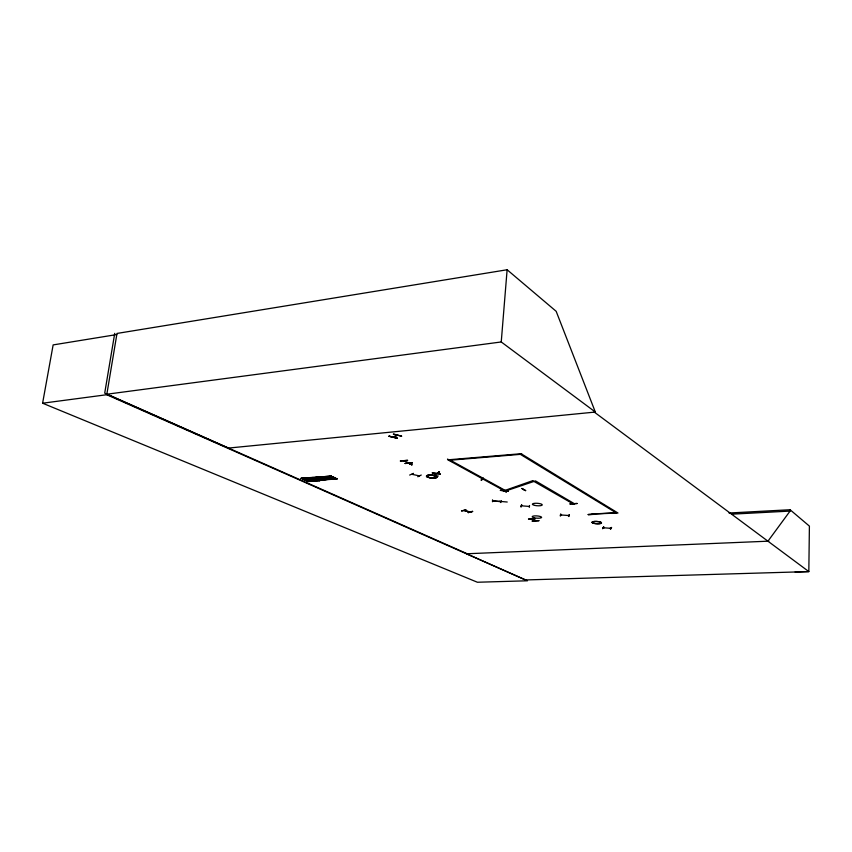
<?xml version="1.0" encoding="UTF-8"?>
<svg xmlns="http://www.w3.org/2000/svg" width="852" height="852" viewBox="0 0 852 852"><rect width="100%" height="100%" fill="white"/><g stroke="black" fill="none" stroke-linecap="round" stroke-linejoin="round"><path stroke-width="1.28" d="M767.94 541.19L790.06 511.083L790.081 509.741L729.003 513.01M396.819 435.372L397.607 435.234M227.75 448.141L595.367 412.048L501.242 341.961L507.121 269.754L116.99 333.441L106.756 394.721L42.6 403.209L53.143 344.911L116.799 334.559M499.325 501.327L507.228 502.02M504.459 491.008L504.49 491.008M520.945 506.78L521.669 504.874L520.987 506.727M521.605 504.799L521.328 506.706M114.732 333.334L104.711 393.113L228.474 448.067M430.058 474.979L438.311 476.055M529.284 507.366L529.539 505.502M492.541 499.826L492.499 501.753M500.486 501.53L492.744 500.859M500.848 502.552L501.264 500.593M506.28 491.913L502.382 489.804M388.885 436.277L397.309 438.205L389.119 436.192M389.087 436.128L397.277 438.152M560.19 515.822L560.744 513.926L560.616 515.854M577.038 503.479L569.775 503.926L577.209 503.489M561.564 515.034L560.882 514.97L568.561 515.503M535.205 518.708L528.464 519.049L535.375 518.708M568.731 516.461L569.296 514.619L568.742 516.482M407.458 460.314L400.376 460.943M407.682 460.368L400.397 461.07M435.862 473.659L436.405 473.531L434.403 475.491M602.566 528.602L603.717 526.909L602.609 528.549M602.886 528.57L603.674 526.802M604.143 527.878L603.354 527.814M611.31 527.452L610.458 529.23L611.629 527.484M403.976 460.804L412.027 464.862L407.054 462.412M407.362 462.37L411.931 464.809M461.773 510.955L466.14 509.858L461.507 510.912M409.663 475.065L413.486 473.371M436.991 473.595L439.494 471.657L437.033 473.563M437.395 473.563L439.419 471.571M336.923 478.654L318.989 479.995L337.104 478.579M337.445 478.92L319.308 480.155L337.158 478.6M335.23 477.684L317.157 479.165M333.473 477.184L315.027 478.313L333.643 477.077M319.351 480.443L319.894 480.656L308.104 481.54M440.335 474L432.102 472.86L440.303 474.095M315.08 478.355L315.677 478.441M315.911 478.877L303.983 479.697L316.124 478.973M313.291 477.344L300.905 478.323L331.929 476.449L313.589 477.663L331.343 475.991M314.047 478.047L302.652 478.994M314.281 478.121L302.194 478.92M305.399 480.347L317.413 479.548L317.008 479.143M306.613 480.879L318.627 480.081L306.411 480.656M393.123 437.119L397.33 435.17M397.565 435.287L393.507 436.969M483.372 478.217L481.124 480.219M481.444 480.283L483.297 478.281M535.557 520.849L532.138 518.996M417.789 476.747L421.25 475.022M401.58 436.224L393.581 434.073M403.912 460.815L404.317 460.804M409.642 463.594L410.462 463.552M568.561 515.588L567.879 515.535M603.365 527.739L610.863 528.346M610.032 528.272L610.671 528.41M531.904 519.017L535.333 520.86M470.166 512.02L463.893 510.486L470.315 511.967M472.477 511.37L468.174 512.553M472.764 511.466L468.078 512.584L472.413 511.424M523.373 489.698L523.597 489.58M335.507 477.983L305.048 480.198L335.869 478.164L317.455 479.303M319.021 480.049L319.553 480.528M319.33 480.187L307.54 481.295L319.862 480.677M438.503 472.636L439.408 472.775L438.439 472.722M521.605 505.822L529.38 506.439M500.518 501.626L492.754 500.944M410.494 463.658L409.812 463.701M501.242 341.961L106.841 394.22L467.194 553.747M411.878 474.287L419.482 475.906M450.282 460.197L521.925 454.222M447.502 459.058L451.954 461.56M405.094 463.445L412.4 462.86M331.162 476.098L301.161 478.441M302.513 479.069L314.558 478.281M306.475 480.816L318.605 480.091M525.673 490.656L521.861 488.484M615.932 512.712L592.023 514.054L617.966 513.01L521.094 453.722L447.939 459.835L504.033 490.624L505.428 490.528L449.398 459.707M595.303 514.214L588.178 514.533L595.442 514.331M731.74 514.171L790.06 511.083M532.127 520.977L538.986 520.71M532.276 521.115L538.805 520.668M466.566 553.779L768.749 541.158M525.727 579.946L808.825 571.586L809.4 526.11L790.081 509.741M795.129 572.011L808.825 571.586L594.302 412.112L595.314 412.006L556.164 311.31L507.121 269.754M436.064 473.456L434.105 475.469M481.273 479.197L482.189 479.239M393.347 434.179L401.622 436.128M42.6 403.209L477.397 582.246L527.484 580.787L106.756 394.721M467.769 554.311L525.524 579.946M405.051 463.499L412.347 462.913M502.222 489.836L506.29 492.019M588.146 514.619L595.26 514.235M520.359 454.35L616.56 513.096M304.015 479.708L333.686 477.099M525.652 490.603L521.999 488.494M430.217 475.001L430.217 475.107A5.229 1.374 5.4 0 0 428.151 477.29A5.229 1.374 5.4 0 0 436.799 477.365A5.229 1.374 5.4 0 0 430.26 475.128L430.228 474.958M508.42 490.965L500.241 490.369L508.41 491.008M532.66 480.688L503.298 491.008L504.661 491.327L535.514 480.911L574.567 503.82L573.162 503.905L532.66 480.688M448.44 460.357L449.313 460.41L448.535 460.357M593.982 523.352A4.75 1.129 3.5 0 0 601.469 522.968A4.75 1.129 3.5 0 0 594.781 521.445A4.761 1.14 3.5 0 0 593.982 523.362A4.761 1.14 3.5 0 0 601.48 522.979A4.761 1.14 3.5 0 0 594.771 521.456A4.75 1.129 3.5 0 0 593.982 523.352M428.151 477.269A5.229 1.374 5.4 0 0 436.799 477.344A5.218 1.374 5.4 0 0 430.271 475.139A5.229 1.374 5.4 0 0 428.151 477.269A5.218 1.374 5.4 0 0 436.788 477.354A5.229 1.374 5.4 0 0 430.26 475.15A5.218 1.374 5.4 0 0 428.162 477.28M534.31 517.824A4.75 1.14 4.1 0 0 541.616 517.43A4.75 1.14 4.1 0 0 534.736 515.886A4.75 1.14 4.1 0 0 534.31 517.824M534.662 505.385A4.931 1.225 4.1 0 0 542.255 504.927A4.931 1.225 4.1 0 0 535.109 503.276A4.931 1.225 4.1 0 0 534.662 505.385"/></g></svg>
